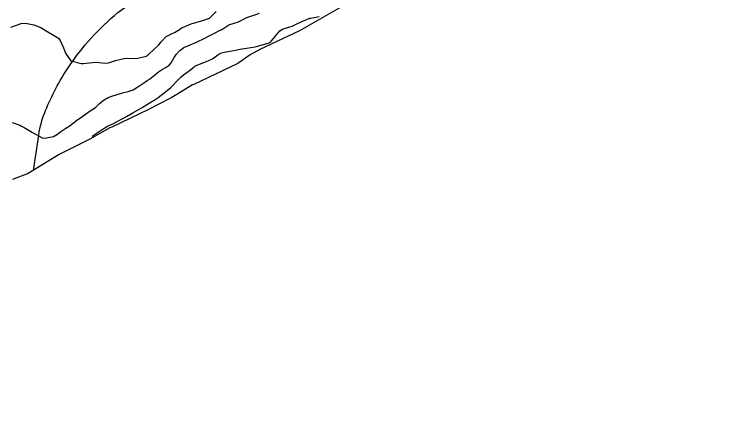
# Model space of a CAD drawing. Header units: metres. Extents: x 318500 to 325275, y 7408834 to 7428799.
# Drawn here: x 322901.6 to 323016, y 7417966.8 to 7418033.7 of the extents above; entities that cross this region are included whole.
import ezdxf

# ---------------------------------------------------------------- set-up
doc = ezdxf.new("R2010")
doc.units = ezdxf.units.M
doc.header["$MEASUREMENT"] = 0
for name, color, linetype in [('Area', 45, 'Continuous'), ('Curvas de Nivel 1m', 11, 'Continuous'), ('Curvas de Nivel 5m', 15, 'Continuous'), ('Vias Primárias', 230, 'Continuous')]:
    doc.layers.add(name, color=color, linetype=linetype)

msp = doc.modelspace()

# ---------------------------------------------------------------- linework, layer by layer
at = {"layer": 'Area'}
msp.add_lwpolyline([(322956.44, 7418036.46), (322947.12, 7418031.13), (322940.89, 7418028.18), (322939.24, 7418027.27), (322937.29, 7418025.88), (322930.23, 7418022.53), (322930.05, 7418022.46), (322927.53, 7418020.94), (322926.65, 7418020.41), (322924.55, 7418019.32), (322922.89, 7418018.51), (322917.14, 7418015.75), (322916.81, 7418015.62), (322913.63, 7418013.79), (322908.74, 7418011.34), (322903.81, 7418008.33), (322901.3, 7418007.37)], dxfattribs=at)
at = {"layer": 'Curvas de Nivel 1m', "flags": 128}
for points, elevation in [([(322901, 7418031.69), (322902.7, 7418032.3), (322903.36, 7418032.31), (322904.69, 7418032.06), (322905.82, 7418031.62), (322906.68, 7418031.12), (322907.84, 7418030.43), (322908.66, 7418029.91), (322908.92, 7418029.58), (322909.45, 7418028.37), (322909.78, 7418027.56), (322910.62, 7418026.29), (322912.23, 7418025.91), (322912.62, 7418025.91), (322914.07, 7418026.05), (322914.62, 7418026.1), (322916.14, 7418025.95), (322916.62, 7418026.01), (322917.72, 7418026.37), (322918.63, 7418026.6), (322919.35, 7418026.72), (322920.63, 7418026.7), (322921.32, 7418026.72), (322922.63, 7418027.06), (322922.84, 7418027.18), (322923.07, 7418027.39), (322924.66, 7418028.89), (322925.05, 7418029.36), (322925.84, 7418030.18), (322926.68, 7418030.61), (322927.18, 7418030.84), (322927.96, 7418031.33), (322928.4, 7418031.62), (322928.7, 7418031.76), (322929.81, 7418032.2), (322930.71, 7418032.49), (322931.32, 7418032.67), (322932.72, 7418033.11), (322932.82, 7418033.16), (322932.92, 7418033.26), (322933.81, 7418034.17)], 734), ([(322914.03, 7418014.29), (322915.77, 7418015.48), (322916.48, 7418015.88), (322917.29, 7418016.27), (322919.52, 7418017.43), (322920.51, 7418018.01), (322921.99, 7418018.86), (322922.87, 7418019.39), (322923.89, 7418020.03), (322924.55, 7418020.47), (322925.72, 7418021.35), (322926.57, 7418022.07), (322927.8, 7418023.32), (322928.17, 7418023.73), (322928.59, 7418024.1), (322929.32, 7418024.59), (322930.22, 7418025.3), (322930.43, 7418025.48), (322930.61, 7418025.58), (322931.84, 7418026.06), (322932.63, 7418026.36), (322933.23, 7418026.66), (322934.09, 7418027.25), (322934.42, 7418027.47), (322934.64, 7418027.57), (322935.1, 7418027.69), (322936.65, 7418027.98), (322937.62, 7418028.17), (322938.65, 7418028.33), (322940.06, 7418028.57), (322942.14, 7418029.14), (322942.48, 7418029.31), (322942.67, 7418029.52), (322943.98, 7418031.11), (322944.42, 7418031.38), (322944.7, 7418031.46), (322945.94, 7418031.85), (322946.71, 7418032.21), (322948.61, 7418033.05), (322948.72, 7418033.09), (322948.79, 7418033.12), (322948.93, 7418033.15), (322950.24, 7418033.38)], 736)]:
    msp.add_lwpolyline(points, dxfattribs=dict(at, elevation=elevation))
at = {"layer": 'Curvas de Nivel 5m', "elevation": 735, "flags": 128}
msp.add_lwpolyline([(322901.26, 7418016.45), (322902.48, 7418016.04), (322902.74, 7418015.91), (322903.15, 7418015.65), (322904.47, 7418014.85), (322906.04, 7418014.03), (322906.46, 7418013.96), (322907.83, 7418014.22), (322908.47, 7418014.61), (322908.99, 7418015.05), (322909.83, 7418015.56), (322910.48, 7418015.99), (322911.34, 7418016.69), (322912.5, 7418017.48), (322912.57, 7418017.53), (322913.71, 7418018.32), (322914.52, 7418018.89), (322914.85, 7418019.17), (322915.19, 7418019.49), (322915.92, 7418020.1), (322916.54, 7418020.46), (322917.29, 7418020.72), (322918.55, 7418021.1), (322918.83, 7418021.18), (322919.76, 7418021.43), (322920.56, 7418021.71), (322921.3, 7418022.14), (322922.58, 7418023.01), (322922.81, 7418023.16), (322923.15, 7418023.38), (322923.95, 7418024.02), (322924.6, 7418024.54), (322925.09, 7418024.87), (322925.91, 7418025.35), (322926.32, 7418025.64), (322926.62, 7418026), (322927.13, 7418026.83), (322927.45, 7418027.33), (322927.99, 7418027.98), (322928.65, 7418028.43), (322930.66, 7418029.29), (322931.99, 7418029.95), (322932.68, 7418030.28), (322933.34, 7418030.6), (322934.56, 7418031.24), (322934.64, 7418031.29), (322934.69, 7418031.33), (322935.85, 7418032.08), (322936.71, 7418032.34), (322937.37, 7418032.54), (322938.58, 7418033.18), (322938.72, 7418033.24), (322940.17, 7418033.72), (322940.73, 7418033.92)], dxfattribs=at)
at = {"layer": 'Vias Primárias'}
for points in [[(323715.64, 7420145.55, 0), (323709.04, 7420132.94)], [(323831.09, 7420001.79, 0), (323833.84, 7420008.44, 0.220888)], [(322757.08, 7418073.32, 0.028019), (322770.77, 7418075.16, 0.031338), (322778.95, 7418077.27, 0.01178), (322791.07, 7418081.54, -0.095036), (322796.07, 7418082.42, -0.024866), (322806.54, 7418081.72, -0.003052), (322817.93, 7418080.32, -0.025198), (322823.56, 7418079.3, -0.030341), (322836.04, 7418075.58, -0.029182), (322843.34, 7418072.42, -0.00489), (322854.67, 7418066.56, -0.024495), (322864.45, 7418060.75, -0.012497), (322871.76, 7418055.65, 0.000002), (322880.94, 7418048.89, -0.018146), (322887.71, 7418043.51, -0.012004), (322891.85, 7418039.8, -0.06902), (322894.05, 7418037.07, -0.123577), (322894.75, 7418034.76, -0.101748), (322894.1, 7418030.63, -0.155749), (322892.92, 7418029.13), (322889.76, 7418026.99), (322876.13, 7418017.9), (322840.86, 7417994.93), (322809.51, 7417974.19)], [(322904.63, 7418008.82), (322905.49, 7418014.47, -0.059443), (322906.56, 7418018.37, -0.04962), (322910.19, 7418025.22, -0.073728), (322918.13, 7418034.02, -0.054712), (322921.13, 7418035.99), (322934.73, 7418044.73), (322955.67, 7418058.37), (322969.13, 7418067.12), (322986.29, 7418078.23), (322996.67, 7418084.98), (323003, 7418089.32, -0.060998), (323005.42, 7418090.57, -0.243828), (323007.7, 7418090.29, 0.309349)]]:
    msp.add_lwpolyline(points, format="xyb", dxfattribs=at)

doc.saveas('drawing.dxf')
